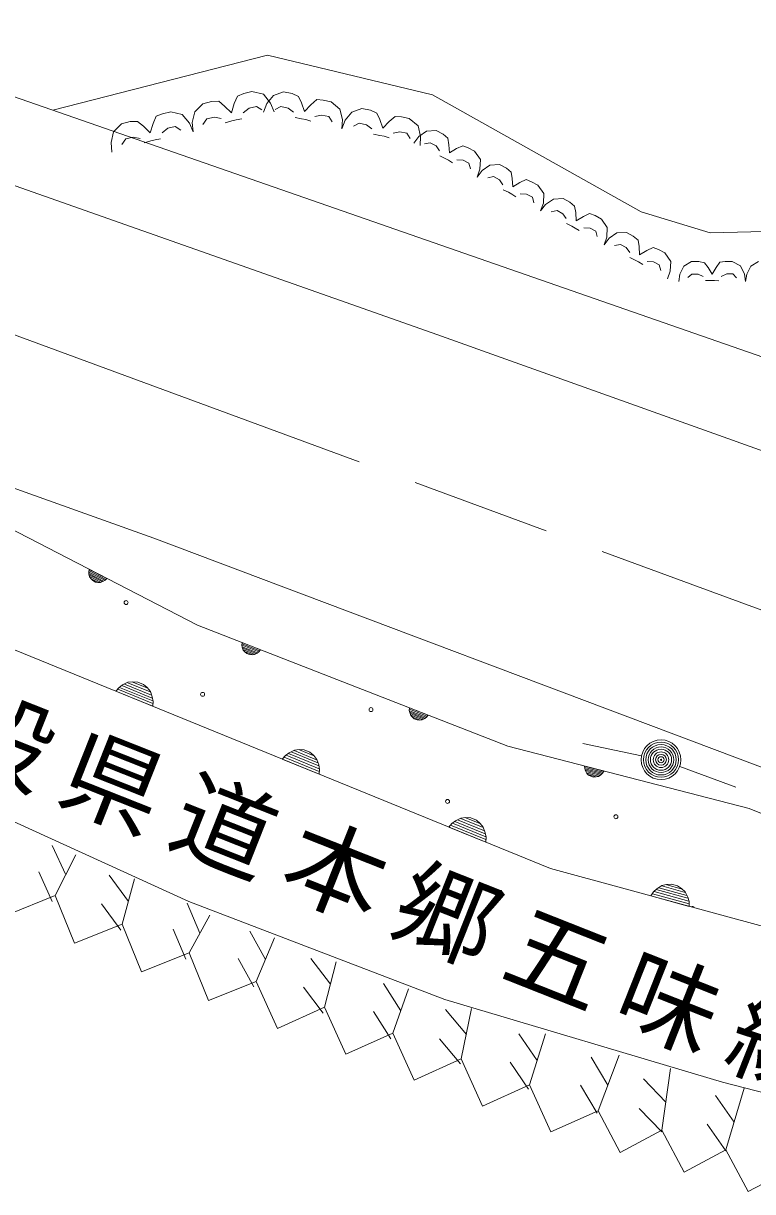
# Model space of a CAD drawing. Units: millimetres, scale not verified. Extents: x 40000 to 680000, y 20000 to 380000.
# Drawn here: x 216813 to 235114, y 267386 to 296712 of the extents above; entities that cross this region are included whole.
import ezdxf

# ---------------------------------------------------------------- set-up
doc = ezdxf.new("R2010")
doc.units = ezdxf.units.MM
doc.header["$LTSCALE"] = 1000
doc.linetypes.add('CHAIN', pattern=[18.5, 12, -1.5, 3.5, -1.5])
doc.layers.add('S-BGD', color=7, linetype='Continuous', lineweight=13)
doc.styles.add('ＭＳ ゴシック', font='')
doc.styles.get('ＭＳ ゴシック').set_extended_font_data('MS Gothic')

msp = doc.modelspace()

# ---------------------------------------------------------------- linework, layer by layer
at = {"layer": 'S-BGD'}
for p, q in [((247267, 284192), (211284, 296712)), ((217556, 294529), (222940, 295911)), ((222940, 295911), (227079, 294915)), ((221314, 294694), (221533, 294748)), ((221533, 294748), (221715, 294756)), ((221715, 294756), (221864, 294636)), ((222107, 294701), (222185, 294888)), ((222185, 294888), (222343, 294949)), ((222343, 294949), (222547, 294999)), ((222547, 294999), (222839, 294931)), ((222839, 294931), (223018, 294710)), ((222923, 294699), (223090, 294905)), ((223090, 294905), (223345, 294994)), ((223345, 294994), (223556, 294949)), ((223556, 294949), (223716, 294879)), ((223716, 294879), (223794, 294714)), ((224030, 294668), (224176, 294797)), ((224176, 294797), (224337, 294783)), ((224337, 294783), (224534, 294741)), ((224534, 294741), (224757, 294560)), ((227079, 294915), (232317, 291982)), ((220148, 294384), (220306, 294445)), ((220306, 294445), (220510, 294495)), ((220510, 294495), (220802, 294427)), ((221052, 294224), (221115, 294494)), ((221115, 294494), (221314, 294694)), ((221864, 294636), (222035, 294467)), ((222035, 294467), (222107, 294701)), ((222477, 294582), (222333, 294465)), ((222660, 294627), (222477, 294582)), ((222801, 294538), (222660, 294627)), ((222841, 294486), (222923, 294699)), ((223018, 294710), (223111, 294490)), ((223276, 294624), (223132, 294547)), ((223458, 294585), (223276, 294624)), ((223590, 294480), (223458, 294585)), ((223794, 294714), (223871, 294497)), ((223871, 294497), (224030, 294668)), ((224757, 294560), (224819, 294295)), ((224887, 294280), (225054, 294486)), ((225054, 294486), (225310, 294575)), ((225310, 294575), (225521, 294530)), ((225521, 294530), (225681, 294460)), ((225681, 294460), (225758, 294295)), ((219078, 293990), (219277, 294190)), ((219277, 294190), (219496, 294245)), ((219496, 294245), (219678, 294252)), ((219678, 294252), (219827, 294132)), ((219998, 293963), (220070, 294197)), ((220070, 294197), (220148, 294384)), ((220802, 294427), (220981, 294206)), ((220981, 294206), (221073, 293986)), ((221073, 293986), (221052, 294224)), ((221419, 294315), (221318, 294176)), ((221607, 294361), (221419, 294315)), ((221779, 294323), (221607, 294361)), ((222047, 294265), (221881, 294218)), ((222154, 294291), (222047, 294265)), ((222294, 294315), (222154, 294291)), ((223797, 294318), (223633, 294347)), ((223900, 294296), (223797, 294318)), ((224030, 294258), (223900, 294296)), ((224299, 294411), (224126, 294371)), ((224476, 294373), (224299, 294411)), ((224560, 294237), (224476, 294373)), ((224819, 294295), (224806, 294067)), ((224806, 294067), (224887, 294280)), ((225241, 294205), (225096, 294128)), ((225423, 294166), (225241, 294205)), ((225554, 294061), (225423, 294166)), ((225758, 294295), (225835, 294078)), ((225835, 294078), (225995, 294249)), ((225995, 294249), (226140, 294377)), ((226140, 294377), (226302, 294364)), ((226302, 294364), (226498, 294322)), ((226498, 294322), (226721, 294140)), ((226721, 294140), (226783, 293876)), ((212392, 294122), (227069, 288941)), ((219015, 293720), (219078, 293990)), ((219570, 293858), (219382, 293811)), ((219742, 293819), (219570, 293858)), ((219827, 294132), (219998, 293963)), ((220440, 294078), (220296, 293961)), ((220623, 294123), (220440, 294078)), ((220764, 294034), (220623, 294123)), ((225761, 293899), (225598, 293928)), ((225864, 293877), (225761, 293899)), ((225995, 293839), (225864, 293877)), ((226263, 293992), (226091, 293952)), ((226440, 293954), (226263, 293992)), ((226524, 293818), (226440, 293954)), ((226612, 293705), (226736, 293869)), ((226736, 293869), (226932, 294005)), ((226783, 293876), (226770, 293647)), ((226932, 294005), (227174, 294019)), ((227174, 294019), (227345, 293927)), ((227345, 293927), (227465, 293827)), ((219036, 293482), (219015, 293720)), ((219382, 293811), (219281, 293673)), ((220010, 293761), (219843, 293714)), ((220117, 293787), (220010, 293761)), ((220257, 293811), (220117, 293787)), ((227022, 293716), (226878, 293686)), ((227170, 293637), (227022, 293716)), ((227257, 293514), (227170, 293637)), ((227465, 293827), (227491, 293665)), ((227491, 293665), (227504, 293459)), ((227504, 293459), (227684, 293567)), ((227684, 293567), (227842, 293641)), ((227842, 293641), (227978, 293589)), ((227978, 293589), (228137, 293504)), ((227395, 293322), (227262, 293389)), ((227479, 293278), (227395, 293322)), ((227582, 293212), (227479, 293278)), ((227852, 293277), (227693, 293286)), ((227995, 293201), (227852, 293277)), ((228137, 293504), (228284, 293292)), ((228284, 293292), (228272, 293048)), ((228034, 293062), (227995, 293201)), ((228272, 293048), (228204, 292854)), ((228204, 292854), (228327, 293018)), ((228327, 293018), (228523, 293154)), ((228523, 293154), (228765, 293167)), ((228765, 293167), (228936, 293076)), ((228936, 293076), (229057, 292976)), ((229057, 292976), (229082, 292814)), ((228614, 292865), (228469, 292834)), ((228761, 292786), (228614, 292865)), ((228848, 292663), (228761, 292786)), ((229082, 292814), (229095, 292607)), ((229095, 292607), (229276, 292715)), ((229276, 292715), (229433, 292790)), ((229433, 292790), (229569, 292738)), ((229569, 292738), (229728, 292652)), ((228986, 292471), (228853, 292537)), ((229070, 292426), (228986, 292471)), ((229173, 292361), (229070, 292426)), ((229443, 292426), (229284, 292435)), ((229586, 292350), (229443, 292426)), ((229728, 292652), (229876, 292440)), ((229876, 292440), (229863, 292197)), ((229625, 292211), (229586, 292350)), ((229863, 292197), (229795, 292003)), ((229795, 292003), (229918, 292167)), ((229918, 292167), (230114, 292303)), ((230114, 292303), (230356, 292316)), ((230356, 292316), (230528, 292225)), ((230528, 292225), (230648, 292124)), ((230648, 292124), (230674, 291962)), ((230205, 292014), (230061, 291983)), ((230352, 291935), (230205, 292014)), ((230439, 291811), (230352, 291935)), ((230674, 291962), (230686, 291756)), ((230686, 291756), (230867, 291864)), ((230867, 291864), (231024, 291938)), ((231024, 291938), (231160, 291886)), ((231160, 291886), (231319, 291801)), ((231319, 291801), (231467, 291589)), ((232317, 291982), (234046, 291458)), ((230577, 291620), (230444, 291686)), ((230661, 291575), (230577, 291620)), ((230764, 291510), (230661, 291575)), ((231034, 291575), (230875, 291583)), ((231178, 291498), (231034, 291575)), ((231467, 291589), (231454, 291345)), ((234046, 291458), (238394, 291563)), ((231216, 291360), (231178, 291498)), ((231454, 291345), (231386, 291151)), ((231386, 291151), (231510, 291316)), ((231510, 291316), (231705, 291451)), ((231705, 291451), (231948, 291465)), ((231948, 291465), (232119, 291373)), ((232119, 291373), (232239, 291273)), ((232239, 291273), (232265, 291111)), ((231796, 291162), (231652, 291132)), ((231943, 291084), (231796, 291162)), ((232031, 290960), (231943, 291084)), ((232265, 291111), (232277, 290905)), ((232277, 290905), (232458, 291013)), ((232458, 291013), (232615, 291087)), ((232615, 291087), (232751, 291035)), ((232751, 291035), (232910, 290950)), ((232910, 290950), (233058, 290738)), ((232169, 290769), (232035, 290835)), ((232252, 290724), (232169, 290769)), ((232355, 290658), (232252, 290724)), ((232626, 290724), (232466, 290732)), ((232769, 290647), (232626, 290724)), ((232807, 290509), (232769, 290647)), ((233058, 290738), (233045, 290494)), ((233390, 290615), (233583, 290732)), ((233583, 290732), (233763, 290732)), ((233763, 290732), (233906, 290703)), ((233906, 290703), (233998, 290581)), ((234199, 290585), (234295, 290715)), ((234295, 290715), (234429, 290732)), ((234429, 290732), (234597, 290732)), ((234597, 290732), (234811, 290623)), ((234811, 290623), (234907, 290418)), ((235066, 290615), (235259, 290732)), ((233045, 290494), (232977, 290300)), ((233260, 290229), (233290, 290418)), ((233290, 290418), (233390, 290615)), ((233591, 290418), (233487, 290330)), ((233746, 290418), (233591, 290418)), ((233872, 290355), (233746, 290418)), ((233998, 290581), (234098, 290418)), ((234098, 290418), (234199, 290585)), ((234463, 290422), (234329, 290359)), ((234614, 290422), (234463, 290422)), ((234706, 290326), (234614, 290422)), ((234907, 290418), (234937, 290229)), ((234937, 290229), (234966, 290418)), ((234966, 290418), (235066, 290615)), ((201817, 290318), (220086, 283788)), ((234069, 290259), (233931, 290254)), ((234157, 290259), (234069, 290259)), ((234270, 290250), (234157, 290259)), ((227069, 288941), (246388, 282034)), ((221179, 281605), (214202, 285207)), ((209152, 284020), (230041, 275497)), ((220086, 283788), (244788, 274481)), ((218453, 282947), (218463, 283007)), ((218463, 283007), (218907, 282778)), ((218458, 282890), (218453, 282947)), ((218457, 282940), (218857, 282734)), ((218476, 282819), (218458, 282890)), ((218882, 282756), (218460, 282974)), ((218826, 282714), (218460, 282903)), ((218466, 282865), (218789, 282698)), ((218511, 282767), (218476, 282819)), ((218748, 282684), (218479, 282823)), ((218555, 282724), (218511, 282767)), ((218517, 282768), (218683, 282683)), ((218623, 282688), (218555, 282724)), ((218815, 282706), (218747, 282679)), ((218863, 282736), (218815, 282706)), ((218907, 282778), (218863, 282736)), ((218684, 282678), (218623, 282688)), ((218747, 282679), (218684, 282678)), ((228968, 278564), (221179, 281605)), ((222296, 281107), (222300, 281168)), ((222307, 281051), (222296, 281107)), ((222300, 281168), (222766, 280986)), ((222743, 280961), (222300, 281134)), ((222300, 281100), (222720, 280937)), ((222332, 280982), (222307, 281051)), ((222691, 280914), (222308, 281064)), ((222317, 281027), (222656, 280894)), ((222372, 280934), (222332, 280982)), ((222617, 280876), (222335, 280986)), ((222766, 280986), (222726, 280939)), ((222420, 280895), (222372, 280934)), ((222378, 280936), (222552, 280868)), ((222492, 280867), (222420, 280895)), ((222554, 280863), (222492, 280867)), ((222616, 280871), (222554, 280863)), ((222682, 280905), (222616, 280871)), ((222726, 280939), (222682, 280905)), ((219214, 280039), (219304, 280107)), ((219285, 280088), (220047, 279777)), ((219304, 280107), (219436, 280172)), ((220029, 279852), (219355, 280127)), ((219434, 280162), (219995, 279934)), ((219436, 280172), (219560, 280186)), ((219560, 280186), (219683, 280177)), ((219909, 280036), (219564, 280177)), ((219683, 280177), (219827, 280118)), ((219827, 280118), (219921, 280039)), ((219133, 279947), (219214, 280039)), ((220059, 279570), (219133, 279947)), ((219180, 279996), (220060, 279637)), ((220060, 279704), (219227, 280044)), ((219921, 280039), (220001, 279942)), ((220001, 279942), (220049, 279803)), ((220049, 279803), (220068, 279690)), ((220068, 279690), (220059, 279570)), ((226499, 279466), (226502, 279527)), ((226502, 279527), (226968, 279345)), ((226945, 279320), (226503, 279493)), ((226509, 279410), (226499, 279466)), ((226503, 279459), (226922, 279296)), ((226535, 279341), (226509, 279410)), ((226893, 279273), (226510, 279423)), ((226520, 279386), (226859, 279253)), ((226575, 279293), (226535, 279341)), ((226819, 279235), (226538, 279345)), ((226623, 279254), (226575, 279293)), ((226581, 279295), (226754, 279227)), ((226695, 279226), (226623, 279254)), ((226757, 279222), (226695, 279226)), ((226819, 279230), (226757, 279222)), ((226884, 279264), (226819, 279230)), ((226929, 279298), (226884, 279264)), ((226968, 279345), (226929, 279298)), ((232326, 278328), (230857, 278632)), ((212919, 278332), (220966, 274668)), ((223311, 278243), (223392, 278334)), ((223392, 278334), (223482, 278403)), ((224238, 278000), (223405, 278340)), ((223463, 278384), (224225, 278073)), ((223482, 278403), (223614, 278468)), ((224207, 278148), (223533, 278423)), ((223612, 278458), (224172, 278229)), ((223614, 278468), (223738, 278482)), ((223738, 278482), (223861, 278472)), ((224087, 278331), (223742, 278472)), ((223861, 278472), (224005, 278414)), ((224005, 278414), (224099, 278335)), ((224099, 278335), (224178, 278237)), ((235030, 277002), (228968, 278564)), ((224237, 277865), (223311, 278243)), ((223358, 278291), (224238, 277933)), ((224178, 278237), (224227, 278099)), ((224227, 278099), (224246, 277986)), ((230901, 278006), (230897, 278067)), ((230897, 278067), (231382, 277942)), ((231362, 277915), (230902, 278033)), ((233285, 278054), (234692, 277535)), ((224246, 277986), (224237, 277865)), ((230918, 277952), (230901, 278006)), ((230906, 278000), (231342, 277888)), ((231316, 277862), (230918, 277965)), ((230952, 277886), (230918, 277952)), ((230932, 277929), (231284, 277838)), ((230997, 277843), (230952, 277886)), ((231247, 277815), (230954, 277891)), ((231050, 277811), (230997, 277843)), ((231003, 277846), (231184, 277799)), ((231125, 277791), (231050, 277811)), ((231186, 277795), (231125, 277791)), ((231247, 277810), (231186, 277795)), ((231308, 277851), (231247, 277810)), ((231348, 277891), (231308, 277851)), ((231382, 277942), (231348, 277891)), ((240050, 274999), (235030, 277002)), ((227489, 276539), (227569, 276630)), ((227536, 276587), (228415, 276228)), ((227569, 276630), (227659, 276698)), ((228416, 276295), (227582, 276635)), ((227641, 276679), (228402, 276368)), ((227659, 276698), (227791, 276763)), ((228384, 276443), (227711, 276718)), ((227790, 276753), (228350, 276525)), ((227791, 276763), (227916, 276777)), ((227916, 276777), (228039, 276768)), ((228265, 276627), (227920, 276768)), ((228039, 276768), (228182, 276709)), ((228182, 276709), (228277, 276630)), ((228277, 276630), (228356, 276533)), ((228415, 276161), (227489, 276539)), ((228356, 276533), (228405, 276394)), ((228405, 276394), (228424, 276281)), ((228424, 276281), (228415, 276161)), ((217876, 275339), (217534, 276078)), ((217615, 274819), (218127, 275839)), ((217539, 274669), (217199, 275411)), ((230041, 275497), (242052, 272218)), ((219449, 274673), (218965, 275327)), ((219296, 274101), (219600, 275234)), ((232834, 275069), (232956, 275098)), ((232956, 275098), (233079, 275103)), ((233321, 274990), (232961, 275089)), ((233079, 275103), (233229, 275062)), ((217615, 274819), (216415, 274337)), ((218096, 273619), (217615, 274819)), ((232561, 274809), (232630, 274910)), ((233526, 274546), (232561, 274809)), ((232602, 274863), (233518, 274613)), ((232630, 274910), (232711, 274988)), ((233510, 274679), (232642, 274917)), ((232695, 274967), (233488, 274750)), ((232711, 274988), (232834, 275069)), ((233461, 274822), (232760, 275014)), ((232834, 275059), (233418, 274899)), ((233229, 275062), (233332, 274995)), ((233332, 274995), (233423, 274908)), ((233423, 274908), (233488, 274776)), ((219255, 273949), (218771, 274607)), ((221245, 273878), (220926, 274627)), ((220966, 274668), (227389, 272212)), ((233488, 274776), (233520, 274667)), ((233520, 274667), (233526, 274546)), ((220977, 273383), (221489, 274328)), ((219296, 274101), (218096, 273619)), ((219777, 272902), (219296, 274101)), ((220887, 273218), (220570, 273971)), ((222887, 273216), (222493, 273928)), ((222658, 272665), (223114, 273761)), ((220977, 273383), (219777, 272902)), ((221459, 272184), (220977, 273383)), ((222599, 272523), (222206, 273239)), ((224519, 272591), (224026, 273238)), ((224373, 272016), (224663, 273157)), ((222658, 272665), (221459, 272184)), ((223191, 271483), (222658, 272665)), ((224335, 271864), (223842, 272515)), ((226284, 271926), (225849, 272614)), ((226089, 271366), (226476, 272477)), ((227389, 272212), (234355, 270134)), ((224373, 272016), (223191, 271483)), ((224906, 270833), (224373, 272016)), ((226037, 271218), (225603, 271909)), ((227930, 271332), (227406, 271956)), ((227804, 270716), (228063, 271985)), ((226089, 271366), (224906, 270833)), ((226621, 270183), (226089, 271366)), ((229709, 270679), (229249, 271351)), ((229519, 270066), (229914, 271343)), ((227780, 270597), (227257, 271224)), ((227804, 270716), (226621, 270183)), ((228337, 269533), (227804, 270716)), ((231479, 270060), (231063, 270760)), ((231234, 269416), (231766, 270814)), ((229487, 269962), (229029, 270638)), ((232840, 268925), (233050, 270474)), ((232935, 269628), (232372, 270215)), ((234355, 270134), (240464, 268547)), ((229519, 270066), (228337, 269533)), ((230052, 268884), (229519, 270066)), ((231212, 269359), (230798, 270062)), ((234446, 268434), (234901, 269983)), ((234650, 269129), (234181, 269795)), ((231234, 269416), (230052, 268884)), ((231792, 268368), (231234, 269416)), ((232834, 268885), (232271, 269476)), ((232840, 268925), (231792, 268368)), ((233397, 267877), (232840, 268925)), ((234438, 268410), (233971, 269079)), ((234446, 268434), (233397, 267877)), ((235003, 267386), (234446, 268434)), ((236051, 267943), (235003, 267386))]:
    msp.add_line(p, q, dxfattribs=at)
at = {"layer": 'S-BGD', "linetype": 'CHAIN'}
msp.add_line((213979, 289856), (239387, 280492), dxfattribs=at)
at = {"layer": 'S-BGD'}
for centre, radius in [((219391, 282174), 49.8), ((221312, 279869), 49.8), ((225537, 279485), 49.8), ((232815, 278227), 498), ((232815, 278227), 440), ((232815, 278227), 382), ((232815, 278227), 322), ((232815, 278227), 265), ((232815, 278227), 195), ((232815, 278227), 135), ((232815, 278227), 77.5), ((232815, 278227), 15), ((227458, 277181), 49.8), ((231683, 276796), 49.8)]:
    msp.add_circle(centre, radius, dxfattribs=at)
msp.add_arc((233603, 274492), 49.8, 24.1065, 125.3468, dxfattribs=at)

# ---------------------------------------------------------------- texts
at = {"layer": 'S-BGD', "insert": (211925, 279280), "char_height": 1833, "attachment_point": 7, "rotation": 338.4, "style": 'ＭＳ ゴシック'}
msp.add_mtext('\\T1.2;一般県道本郷五味線', dxfattribs=at)

doc.saveas('drawing.dxf')
